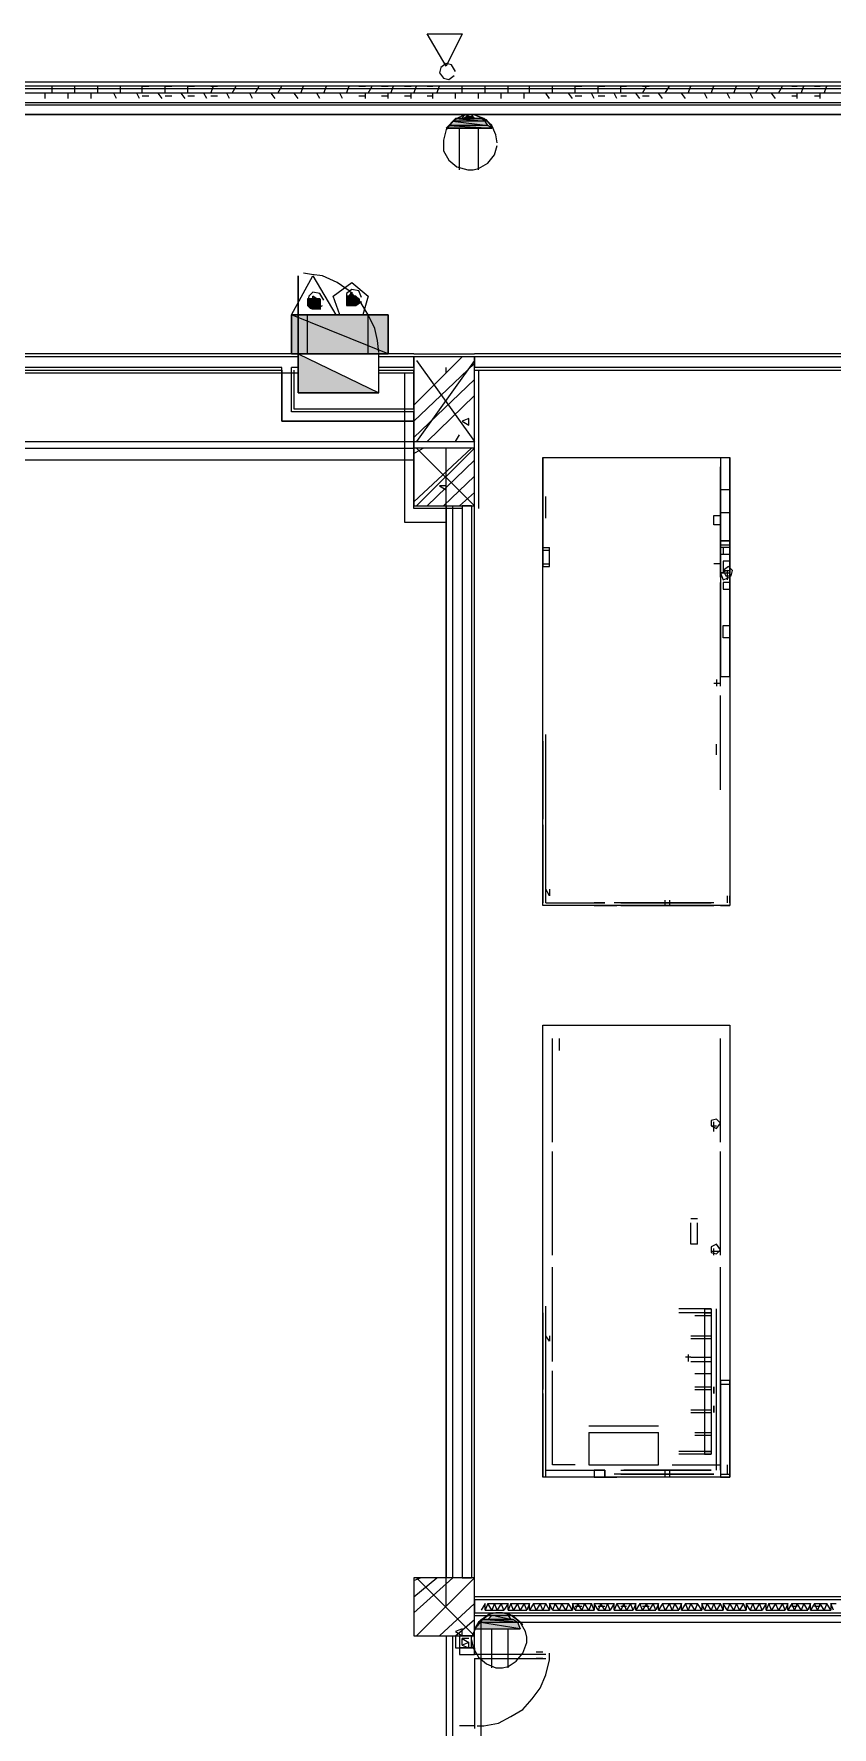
# Model space of a CAD drawing. Header units: millimetres. Extents: x 5 to 415, y 48 to 251.
# Drawn here: x 191.48 to 201.95, y 85.46 to 107.67 of the extents above; entities that cross this region are included whole.
import ezdxf

# ---------------------------------------------------------------- set-up
doc = ezdxf.new("R2010")
doc.units = ezdxf.units.MM
doc.layers.add('H', color=7, linetype='Continuous')
doc.layers.add('P', color=7, linetype='Continuous')

msp = doc.modelspace()

# ---------------------------------------------------------------- hatches: boundary and pattern name
at = {"layer": 'H', "linetype": 'Continuous'}
for points in [[(196.885, 106.433), (196.938, 106.468), (197.432, 106.468), (197.485, 106.433), (196.885, 106.433)], [(196.938, 106.468), (196.973, 106.504), (197.397, 106.504), (197.432, 106.468), (196.938, 106.468)], [(196.973, 106.504), (197.026, 106.557), (197.362, 106.557), (197.397, 106.504), (196.973, 106.504)], [(197.097, 106.557), (197.15, 106.592), (197.238, 106.592), (197.273, 106.557), (197.097, 106.557)], [(195.068, 104.14), (195.068, 104.193), (195.245, 104.193), (195.245, 104.14), (195.068, 104.14)], [(195.157, 104.193), (195.157, 104.228), (195.192, 104.193), (195.157, 104.193)], [(195.58, 104.193), (195.58, 104.228), (195.703, 104.228), (195.756, 104.193), (195.58, 104.193)], [(195.58, 104.14), (195.58, 104.193), (195.756, 104.193), (195.756, 104.14), (195.58, 104.14)], [(195.615, 104.228), (195.668, 104.263), (195.668, 104.228), (195.615, 104.228)], [(194.857, 103.47), (194.857, 103.981), (196.127, 103.981), (196.127, 103.47), (194.857, 103.47)], [(195.068, 104.105), (195.068, 104.14), (195.245, 104.14), (195.245, 104.105), (195.068, 104.105)], [(195.121, 104.052), (195.068, 104.105), (195.245, 104.105), (195.245, 104.052), (195.121, 104.052)], [(195.58, 104.105), (195.58, 104.14), (195.756, 104.14), (195.703, 104.105), (195.58, 104.105)], [(194.945, 102.958), (194.945, 103.47), (196.003, 102.958), (194.945, 102.958)], [(194.945, 102.958), (194.945, 103.47), (196.003, 102.958), (194.945, 102.958)], [(197.309, 86.819), (197.362, 86.872), (197.785, 86.872), (197.82, 86.819), (197.309, 86.819)], [(197.432, 86.872), (197.485, 86.907), (197.697, 86.907), (197.732, 86.872), (197.432, 86.872)], [(197.273, 86.748), (197.309, 86.819), (197.82, 86.819), (197.873, 86.748), (197.273, 86.748)]]:
    msp.add_hatch(color=256, dxfattribs=at).paths.add_polyline_path(points)

# ---------------------------------------------------------------- linework, layer by layer
at = {"layer": 'P'}
for points in [[(196.885, 107.244), (196.638, 107.668)], [(196.638, 107.668), (197.097, 107.668)], [(197.097, 107.668), (196.885, 107.244)], [(196.885, 107.28), (196.815, 107.227)], [(196.956, 107.262), (196.885, 107.28)], [(196.815, 107.227), (196.797, 107.156)], [(196.797, 107.156), (196.85, 107.086)], [(196.85, 107.086), (196.921, 107.068)], [(196.921, 107.068), (196.991, 107.121)], [(197.009, 107.174), (196.956, 107.262)], [(213.007, 107.033), (169.157, 107.033)], [(213.007, 106.98), (169.157, 106.98)], [(213.007, 106.98), (169.157, 106.98)], [(213.007, 106.945), (169.157, 106.945)], [(213.007, 106.892), (169.157, 106.892)], [(191.629, 106.821), (191.629, 106.892)], [(191.717, 106.892), (191.717, 106.98)], [(191.929, 106.821), (191.929, 106.892)], [(192.017, 106.892), (192.017, 106.98)], [(192.229, 106.821), (192.229, 106.892)], [(192.317, 106.892), (192.317, 106.98)], [(192.564, 106.821), (192.528, 106.892)], [(192.617, 106.892), (192.617, 106.98)], [(192.864, 106.821), (192.828, 106.892)], [(192.899, 106.98), (192.987, 106.98)], [(192.899, 106.892), (192.899, 106.98)], [(192.899, 106.856), (192.987, 106.856)], [(193.163, 106.821), (193.111, 106.892)], [(193.199, 106.98), (193.287, 106.98)], [(193.199, 106.892), (193.199, 106.98)], [(193.199, 106.856), (193.287, 106.856)], [(193.463, 106.821), (193.41, 106.892)], [(193.499, 106.98), (193.587, 106.98)], [(193.499, 106.892), (193.499, 106.98)], [(193.499, 106.856), (193.587, 106.856)], [(193.746, 106.821), (193.71, 106.892)], [(193.798, 106.98), (193.887, 106.98)], [(193.798, 106.892), (193.834, 106.98)], [(193.798, 106.856), (193.887, 106.856)], [(194.045, 106.821), (194.01, 106.892)], [(194.081, 106.892), (194.134, 106.98)], [(194.345, 106.821), (194.31, 106.892)], [(194.381, 106.892), (194.433, 106.98)], [(194.645, 106.821), (194.592, 106.892)], [(194.68, 106.892), (194.733, 106.98)], [(194.945, 106.821), (194.892, 106.892)], [(194.98, 106.892), (195.016, 106.98)], [(195.227, 106.821), (195.192, 106.892)], [(195.28, 106.892), (195.315, 106.98)], [(195.527, 106.821), (195.492, 106.892)], [(195.58, 106.892), (195.615, 106.98)], [(195.739, 106.98), (195.827, 106.98)], [(195.739, 106.856), (195.827, 106.856)], [(195.827, 106.821), (195.827, 106.892)], [(195.862, 106.892), (195.915, 106.98)], [(196.039, 106.98), (196.127, 106.98)], [(196.039, 106.856), (196.127, 106.856)], [(196.127, 106.821), (196.127, 106.892)], [(196.162, 106.892), (196.197, 106.98)], [(196.338, 106.98), (196.427, 106.98)], [(196.338, 106.856), (196.427, 106.856)], [(196.427, 106.821), (196.427, 106.892)], [(196.462, 106.892), (196.497, 106.98)], [(196.638, 106.98), (196.709, 106.98)], [(196.638, 106.856), (196.709, 106.856)], [(196.709, 106.821), (196.709, 106.892)], [(196.762, 106.892), (196.797, 106.98)], [(197.009, 106.821), (197.009, 106.892)], [(197.097, 106.892), (197.097, 106.98)], [(197.309, 106.821), (197.309, 106.892)], [(197.397, 106.892), (197.397, 106.98)], [(197.608, 106.821), (197.608, 106.892)], [(197.697, 106.892), (197.697, 106.98)], [(197.908, 106.821), (197.908, 106.892)], [(197.979, 106.892), (197.979, 106.98)], [(198.243, 106.821), (198.191, 106.892)], [(198.279, 106.892), (198.279, 106.98)], [(198.543, 106.821), (198.49, 106.892)], [(198.579, 106.98), (198.667, 106.98)], [(198.579, 106.892), (198.579, 106.98)], [(198.579, 106.856), (198.667, 106.856)], [(198.826, 106.821), (198.79, 106.892)], [(198.878, 106.98), (198.967, 106.98)], [(198.878, 106.892), (198.878, 106.98)], [(198.878, 106.856), (198.967, 106.856)], [(199.125, 106.821), (199.09, 106.892)], [(199.178, 106.98), (199.249, 106.98)], [(199.178, 106.892), (199.178, 106.98)], [(199.178, 106.856), (199.249, 106.856)], [(199.425, 106.821), (199.372, 106.892)], [(199.461, 106.98), (199.549, 106.98)], [(199.461, 106.892), (199.513, 106.98)], [(199.461, 106.856), (199.549, 106.856)], [(199.725, 106.821), (199.672, 106.892)], [(199.76, 106.892), (199.813, 106.98)], [(200.025, 106.821), (199.972, 106.892)], [(200.06, 106.892), (200.096, 106.98)], [(200.307, 106.821), (200.272, 106.892)], [(200.36, 106.892), (200.395, 106.98)], [(200.607, 106.821), (200.572, 106.892)], [(200.66, 106.892), (200.695, 106.98)], [(200.907, 106.821), (200.872, 106.892)], [(200.942, 106.892), (200.995, 106.98)], [(201.207, 106.821), (201.154, 106.892)], [(201.242, 106.892), (201.295, 106.98)], [(201.418, 106.98), (201.489, 106.98)], [(201.418, 106.856), (201.489, 106.856)], [(201.489, 106.821), (201.489, 106.892)], [(201.542, 106.892), (201.577, 106.98)], [(201.718, 106.98), (201.789, 106.98)], [(201.718, 106.856), (201.789, 106.856)], [(201.789, 106.821), (201.789, 106.892)], [(201.842, 106.892), (201.877, 106.98)], [(169.157, 106.768), (213.007, 106.768)], [(213.007, 106.733), (169.157, 106.733)], [(169.157, 106.609), (213.007, 106.609)], [(213.007, 106.609), (169.157, 106.609)], [(169.157, 106.609), (213.007, 106.609)], [(192.899, 106.768), (192.987, 106.768)], [(193.199, 106.768), (193.287, 106.768)], [(193.499, 106.768), (193.587, 106.768)], [(193.798, 106.768), (193.887, 106.768)], [(195.739, 106.768), (195.827, 106.768)], [(196.039, 106.768), (196.127, 106.768)], [(196.338, 106.768), (196.427, 106.768)], [(196.638, 106.768), (196.709, 106.768)], [(197.15, 106.609), (197.062, 106.574)], [(197.168, 106.609), (197.097, 106.592)], [(197.168, 106.609), (197.097, 106.592)], [(197.097, 106.557), (197.132, 106.609)], [(197.22, 106.609), (197.132, 106.609)], [(197.132, 106.609), (197.256, 106.557)], [(197.132, 106.609), (197.256, 106.557)], [(197.238, 106.609), (197.15, 106.609)], [(197.238, 106.609), (197.168, 106.609)], [(197.238, 106.609), (197.168, 106.609)], [(197.256, 106.557), (197.22, 106.609)], [(197.379, 106.557), (197.238, 106.609)], [(197.379, 106.557), (197.238, 106.609)], [(197.326, 106.574), (197.238, 106.609)], [(198.579, 106.768), (198.667, 106.768)], [(198.878, 106.768), (198.967, 106.768)], [(199.178, 106.768), (199.249, 106.768)], [(199.461, 106.768), (199.549, 106.768)], [(201.418, 106.768), (201.489, 106.768)], [(201.718, 106.768), (201.789, 106.768)], [(196.885, 106.415), (196.85, 106.274)], [(196.885, 106.415), (196.85, 106.274)], [(196.973, 106.521), (196.885, 106.415)], [(196.973, 106.521), (196.885, 106.415)], [(196.885, 106.433), (196.921, 106.468)], [(197.485, 106.433), (196.885, 106.433)], [(196.885, 106.433), (197.485, 106.433)], [(196.991, 106.539), (196.921, 106.468)], [(196.921, 106.468), (196.973, 106.521)], [(197.432, 106.468), (196.921, 106.468)], [(197.432, 106.468), (196.921, 106.468)], [(196.921, 106.468), (197.485, 106.433)], [(196.921, 106.468), (197.485, 106.433)], [(197.097, 106.592), (196.973, 106.521)], [(197.097, 106.592), (196.973, 106.521)], [(196.973, 106.521), (197.009, 106.557)], [(197.397, 106.521), (196.973, 106.521)], [(197.397, 106.521), (196.973, 106.521)], [(196.973, 106.521), (197.432, 106.468)], [(196.973, 106.521), (197.432, 106.468)], [(197.062, 106.574), (196.991, 106.539)], [(197.344, 106.557), (197.009, 106.557)], [(197.009, 106.557), (197.097, 106.557)], [(197.344, 106.557), (197.009, 106.557)], [(197.009, 106.557), (197.397, 106.521)], [(197.009, 106.557), (197.397, 106.521)], [(197.062, 105.886), (197.062, 106.433)], [(197.256, 106.557), (197.097, 106.557)], [(197.256, 106.557), (197.097, 106.557)], [(197.097, 106.557), (197.344, 106.557)], [(197.097, 106.557), (197.344, 106.557)], [(197.344, 106.557), (197.256, 106.557)], [(197.309, 105.886), (197.309, 106.433)], [(197.414, 106.539), (197.326, 106.574)], [(197.397, 106.521), (197.344, 106.557)], [(197.485, 106.468), (197.379, 106.557)], [(197.485, 106.468), (197.379, 106.557)], [(197.432, 106.468), (197.397, 106.521)], [(197.503, 106.433), (197.414, 106.539)], [(197.485, 106.433), (197.432, 106.468)], [(197.538, 106.345), (197.485, 106.468)], [(197.538, 106.345), (197.485, 106.468)], [(196.85, 106.274), (196.85, 106.204)], [(196.85, 106.274), (196.85, 106.204)], [(196.85, 106.204), (196.85, 106.133)], [(196.85, 106.204), (196.85, 106.133)], [(197.52, 106.08), (197.556, 106.204)], [(197.52, 106.08), (197.556, 106.204)], [(197.556, 106.239), (197.538, 106.345)], [(197.556, 106.239), (197.538, 106.345)], [(196.85, 106.133), (196.921, 106.01)], [(196.85, 106.133), (196.921, 106.01)], [(196.921, 106.01), (197.026, 105.922)], [(196.921, 106.01), (197.026, 105.922)], [(197.309, 105.904), (197.432, 105.974)], [(197.309, 105.904), (197.432, 105.974)], [(197.432, 105.974), (197.52, 106.08)], [(197.432, 105.974), (197.52, 106.08)], [(197.026, 105.922), (197.168, 105.886)], [(197.026, 105.922), (197.168, 105.886)], [(197.168, 105.886), (197.238, 105.886)], [(197.168, 105.886), (197.238, 105.886)], [(197.238, 105.886), (197.309, 105.904)], [(197.238, 105.886), (197.309, 105.904)], [(194.857, 103.981), (195.139, 104.493)], [(194.945, 104.493), (194.945, 103.47)], [(194.945, 103.47), (194.945, 104.493)], [(195.121, 104.51), (195.016, 104.528)], [(195.121, 104.51), (195.016, 104.528)], [(195.263, 104.493), (195.121, 104.51)], [(195.263, 104.493), (195.121, 104.51)], [(195.139, 104.493), (195.439, 103.981)], [(195.457, 104.405), (195.263, 104.493)], [(195.457, 104.405), (195.263, 104.493)], [(195.404, 104.228), (195.651, 104.405)], [(195.615, 104.299), (195.457, 104.405)], [(195.615, 104.299), (195.457, 104.405)], [(195.651, 104.405), (195.862, 104.228)], [(195.086, 104.228), (195.068, 104.14)], [(195.068, 104.14), (195.227, 104.193)], [(195.068, 104.14), (195.227, 104.193)], [(195.227, 104.193), (195.068, 104.193)], [(195.068, 104.193), (195.068, 104.14)], [(195.227, 104.193), (195.068, 104.193)], [(195.068, 104.193), (195.104, 104.193)], [(195.068, 104.193), (195.227, 104.193)], [(195.227, 104.193), (195.068, 104.193)], [(195.139, 104.281), (195.086, 104.228)], [(195.104, 104.193), (195.227, 104.193)], [(195.139, 104.193), (195.104, 104.193)], [(195.104, 104.193), (195.139, 104.193)], [(195.192, 104.193), (195.104, 104.193)], [(195.104, 104.193), (195.192, 104.193)], [(195.104, 104.193), (195.192, 104.193)], [(195.192, 104.193), (195.104, 104.193)], [(195.192, 104.193), (195.104, 104.193)], [(195.104, 104.193), (195.192, 104.193)], [(195.192, 104.193), (195.104, 104.193)], [(195.104, 104.193), (195.227, 104.193)], [(195.104, 104.193), (195.192, 104.193)], [(195.192, 104.193), (195.104, 104.193)], [(195.227, 104.263), (195.139, 104.281)], [(195.139, 104.228), (195.139, 104.193)], [(195.139, 104.193), (195.139, 104.228)], [(195.139, 104.228), (195.192, 104.193)], [(195.192, 104.193), (195.139, 104.228)], [(195.192, 104.193), (195.192, 104.193)], [(195.192, 104.193), (195.192, 104.193)], [(195.227, 104.193), (195.192, 104.193)], [(195.192, 104.193), (195.192, 104.193)], [(195.28, 104.175), (195.227, 104.263)], [(195.227, 104.193), (195.227, 104.14)], [(195.227, 104.193), (195.227, 104.193)], [(195.492, 103.981), (195.404, 104.228)], [(195.651, 104.316), (195.58, 104.263)], [(195.58, 104.263), (195.58, 104.193)], [(195.58, 104.193), (195.703, 104.228)], [(195.58, 104.193), (195.703, 104.228)], [(195.703, 104.228), (195.58, 104.228)], [(195.58, 104.228), (195.58, 104.193)], [(195.703, 104.228), (195.58, 104.228)], [(195.58, 104.228), (195.703, 104.228)], [(195.58, 104.228), (195.703, 104.228)], [(195.703, 104.228), (195.58, 104.228)], [(195.703, 104.228), (195.58, 104.228)], [(195.58, 104.228), (195.703, 104.228)], [(195.58, 104.228), (195.703, 104.228)], [(195.615, 104.228), (195.58, 104.228)], [(195.58, 104.193), (195.615, 104.122)], [(195.58, 104.14), (195.739, 104.193)], [(195.58, 104.14), (195.739, 104.193)], [(195.739, 104.193), (195.58, 104.193)], [(195.58, 104.193), (195.58, 104.14)], [(195.739, 104.193), (195.58, 104.193)], [(195.58, 104.193), (195.739, 104.193)], [(195.58, 104.193), (195.739, 104.193)], [(195.739, 104.193), (195.58, 104.193)], [(195.739, 104.193), (195.58, 104.193)], [(195.58, 104.193), (195.739, 104.193)], [(195.739, 104.193), (195.58, 104.193)], [(195.58, 104.193), (195.739, 104.193)], [(195.739, 104.193), (195.58, 104.193)], [(195.756, 104.158), (195.615, 104.299)], [(195.756, 104.158), (195.615, 104.299)], [(195.651, 104.281), (195.615, 104.228)], [(195.615, 104.228), (195.651, 104.281)], [(195.703, 104.228), (195.615, 104.228)], [(195.703, 104.228), (195.615, 104.228)], [(195.615, 104.228), (195.703, 104.228)], [(195.615, 104.228), (195.703, 104.228)], [(195.703, 104.228), (195.615, 104.228)], [(195.651, 104.228), (195.615, 104.228)], [(195.615, 104.228), (195.651, 104.228)], [(195.739, 104.299), (195.651, 104.316)], [(195.651, 104.281), (195.651, 104.228)], [(195.651, 104.228), (195.651, 104.281)], [(195.651, 104.228), (195.703, 104.228)], [(195.703, 104.228), (195.651, 104.228)], [(195.703, 104.228), (195.739, 104.193)], [(195.703, 104.228), (195.703, 104.228)], [(195.703, 104.228), (195.703, 104.228)], [(195.703, 104.228), (195.703, 104.228)], [(195.703, 104.228), (195.703, 104.228)], [(195.703, 104.228), (195.703, 104.228)], [(195.703, 104.105), (195.774, 104.158)], [(195.774, 104.211), (195.739, 104.299)], [(195.739, 104.193), (195.739, 104.14)], [(195.739, 104.193), (195.739, 104.193)], [(195.739, 104.193), (195.739, 104.193)], [(195.739, 104.193), (195.739, 104.193)], [(195.862, 103.981), (195.756, 104.158)], [(195.862, 103.981), (195.756, 104.158)], [(195.862, 104.228), (195.792, 103.981)], [(195.439, 103.981), (194.857, 103.981)], [(194.857, 103.981), (196.127, 103.981)], [(196.127, 103.47), (194.857, 103.981)], [(194.857, 103.981), (194.857, 103.47)], [(196.127, 103.47), (194.857, 103.981)], [(194.857, 103.981), (196.127, 103.981)], [(194.857, 103.981), (196.127, 103.981)], [(194.857, 103.47), (194.857, 103.981)], [(196.127, 103.981), (194.857, 103.981)], [(194.857, 103.981), (194.857, 103.47)], [(195.068, 104.14), (195.104, 104.087)], [(195.068, 104.105), (195.227, 104.14)], [(195.068, 104.105), (195.227, 104.14)], [(195.227, 104.14), (195.068, 104.14)], [(195.068, 104.14), (195.068, 104.105)], [(195.227, 104.14), (195.068, 104.14)], [(195.068, 104.14), (195.227, 104.14)], [(195.068, 104.14), (195.227, 104.14)], [(195.227, 104.14), (195.068, 104.14)], [(195.227, 104.14), (195.068, 104.14)], [(195.068, 104.14), (195.227, 104.14)], [(195.227, 104.14), (195.068, 104.14)], [(195.068, 104.14), (195.227, 104.14)], [(195.227, 104.14), (195.068, 104.14)], [(195.227, 104.105), (195.068, 104.105)], [(195.068, 104.105), (195.104, 104.069)], [(195.227, 104.105), (195.068, 104.105)], [(195.068, 104.105), (195.227, 104.105)], [(195.068, 104.105), (195.227, 104.105)], [(195.227, 104.105), (195.068, 104.105)], [(195.227, 104.105), (195.068, 104.105)], [(195.068, 104.105), (195.227, 104.105)], [(195.227, 104.105), (195.068, 104.105)], [(195.068, 104.105), (195.227, 104.105)], [(195.227, 104.105), (195.068, 104.105)], [(195.068, 103.47), (195.068, 103.981)], [(195.104, 104.069), (195.227, 104.105)], [(195.104, 104.069), (195.227, 104.105)], [(195.104, 104.087), (195.192, 104.069)], [(195.192, 104.069), (195.104, 104.069)], [(195.104, 104.069), (195.192, 104.069)], [(195.104, 104.069), (195.192, 104.069)], [(195.192, 104.069), (195.104, 104.069)], [(195.192, 104.069), (195.104, 104.069)], [(195.104, 104.069), (195.192, 104.069)], [(195.227, 104.069), (195.104, 104.069)], [(195.104, 104.069), (195.227, 104.069)], [(195.227, 104.069), (195.104, 104.069)], [(195.104, 104.069), (195.192, 104.069)], [(195.227, 104.069), (195.104, 104.069)], [(195.139, 104.069), (195.192, 104.069)], [(195.192, 104.069), (195.139, 104.069)], [(195.192, 104.069), (195.139, 104.069)], [(195.139, 104.069), (195.192, 104.069)], [(195.192, 104.069), (195.263, 104.105)], [(195.192, 104.069), (195.192, 104.069)], [(195.192, 104.069), (195.192, 104.069)], [(195.192, 104.069), (195.192, 104.069)], [(195.192, 104.069), (195.227, 104.069)], [(195.227, 104.14), (195.227, 104.105)], [(195.227, 104.14), (195.227, 104.14)], [(195.227, 104.14), (195.227, 104.14)], [(195.227, 104.14), (195.227, 104.14)], [(195.227, 104.105), (195.227, 104.069)], [(195.227, 104.105), (195.227, 104.105)], [(195.227, 104.105), (195.227, 104.105)], [(195.227, 104.105), (195.227, 104.105)], [(195.792, 103.981), (195.492, 103.981)], [(195.58, 104.105), (195.739, 104.14)], [(195.58, 104.105), (195.739, 104.14)], [(195.739, 104.14), (195.58, 104.14)], [(195.58, 104.14), (195.58, 104.105)], [(195.739, 104.14), (195.58, 104.14)], [(195.58, 104.14), (195.739, 104.14)], [(195.58, 104.14), (195.739, 104.14)], [(195.739, 104.14), (195.58, 104.14)], [(195.739, 104.14), (195.58, 104.14)], [(195.58, 104.105), (195.703, 104.105)], [(195.615, 104.105), (195.58, 104.105)], [(195.703, 104.105), (195.58, 104.105)], [(195.58, 104.105), (195.703, 104.105)], [(195.703, 104.105), (195.58, 104.105)], [(195.58, 104.105), (195.703, 104.105)], [(195.703, 104.105), (195.58, 104.105)], [(195.615, 104.122), (195.703, 104.105)], [(195.651, 104.105), (195.615, 104.105)], [(195.615, 104.105), (195.651, 104.105)], [(195.703, 104.105), (195.615, 104.105)], [(195.703, 104.105), (195.615, 104.105)], [(195.615, 104.105), (195.703, 104.105)], [(195.615, 104.105), (195.703, 104.105)], [(195.703, 104.105), (195.615, 104.105)], [(195.703, 104.105), (195.615, 104.105)], [(195.615, 104.105), (195.703, 104.105)], [(195.703, 104.105), (195.615, 104.105)], [(195.615, 104.105), (195.651, 104.105)], [(195.615, 104.105), (195.703, 104.105)], [(195.703, 104.105), (195.615, 104.105)], [(195.651, 104.105), (195.651, 104.105)], [(195.651, 104.105), (195.651, 104.105)], [(195.651, 104.105), (195.703, 104.105)], [(195.739, 104.14), (195.703, 104.105)], [(195.703, 104.105), (195.703, 104.105)], [(195.703, 104.105), (195.703, 104.105)], [(195.703, 104.105), (195.703, 104.105)], [(195.703, 104.105), (195.703, 104.105)], [(195.739, 104.14), (195.739, 104.14)], [(195.739, 104.14), (195.739, 104.14)], [(195.95, 103.805), (195.862, 103.981)], [(195.95, 103.805), (195.862, 103.981)], [(195.862, 103.47), (195.862, 103.981)], [(196.127, 103.981), (196.127, 103.47)], [(196.127, 103.981), (196.127, 103.47)], [(196.127, 103.47), (196.127, 103.981)], [(195.986, 103.646), (195.95, 103.805)], [(195.986, 103.646), (195.95, 103.805)], [(196.003, 103.487), (195.986, 103.646)], [(196.003, 103.487), (195.986, 103.646)], [(194.945, 103.47), (184.097, 103.47)], [(194.945, 103.434), (184.097, 103.434)], [(194.733, 103.293), (184.097, 103.293)], [(194.733, 102.588), (194.733, 103.293)], [(194.857, 103.47), (196.127, 103.47)], [(196.127, 103.47), (194.857, 103.47)], [(194.857, 103.47), (196.127, 103.47)], [(194.945, 103.293), (194.857, 103.293)], [(194.857, 102.711), (194.857, 103.293)], [(196.003, 103.47), (194.945, 103.47)], [(194.945, 103.47), (194.945, 102.958)], [(194.945, 103.47), (196.003, 102.958)], [(194.945, 102.958), (194.945, 103.47)], [(196.003, 103.47), (194.945, 103.47)], [(194.945, 103.47), (194.945, 102.958)], [(194.945, 103.47), (196.003, 102.958)], [(194.945, 103.47), (196.003, 102.958)], [(194.945, 102.958), (194.945, 103.47)], [(196.003, 103.47), (194.945, 103.47)], [(194.945, 103.47), (194.945, 102.958)], [(194.945, 103.47), (196.003, 102.958)], [(196.462, 103.47), (196.003, 103.47)], [(196.003, 102.958), (196.003, 103.47)], [(196.003, 102.958), (196.003, 103.47)], [(196.003, 102.958), (196.003, 103.47)], [(196.462, 103.434), (196.003, 103.434)], [(196.462, 103.293), (196.003, 103.293)], [(196.462, 103.47), (197.256, 103.47)], [(196.462, 102.799), (197.097, 103.434)], [(197.256, 103.434), (196.462, 103.434)], [(196.462, 103.434), (196.462, 102.323)], [(196.462, 103.293), (196.462, 103.434)], [(196.462, 102.588), (197.256, 103.346)], [(196.497, 103.382), (197.256, 102.323)], [(197.256, 103.382), (196.497, 102.323)], [(196.885, 103.223), (196.885, 103.293)], [(209.621, 103.47), (197.256, 103.47)], [(197.256, 102.323), (197.256, 103.434)], [(197.256, 103.434), (197.256, 103.293)], [(209.621, 103.434), (197.256, 103.434)], [(209.621, 103.293), (197.256, 103.293)], [(184.097, 103.258), (194.733, 103.258)], [(184.15, 103.223), (194.945, 103.223)], [(194.733, 103.258), (194.733, 102.588)], [(194.892, 102.747), (194.892, 103.258)], [(196.003, 103.258), (196.462, 103.258)], [(196.003, 103.223), (196.462, 103.223)], [(196.338, 103.223), (196.338, 101.265)], [(196.462, 102.747), (196.462, 103.258)], [(196.462, 102.376), (197.256, 103.135)], [(197.256, 103.258), (209.621, 103.258)], [(197.309, 103.258), (197.309, 101.441)], [(194.945, 102.958), (196.003, 102.958)], [(196.003, 102.958), (194.945, 102.958)], [(194.945, 102.958), (196.003, 102.958)], [(196.003, 102.958), (194.945, 102.958)], [(194.945, 102.958), (196.003, 102.958)], [(196.638, 102.323), (197.256, 102.923)], [(196.462, 102.711), (194.857, 102.711)], [(196.462, 102.747), (194.892, 102.747)], [(196.462, 102.588), (196.462, 102.711)], [(197.185, 102.623), (197.097, 102.588)], [(197.185, 102.535), (197.185, 102.623)], [(194.733, 102.588), (196.462, 102.588)], [(196.462, 102.588), (194.733, 102.588)], [(196.462, 101.441), (196.462, 102.588)], [(197.009, 102.323), (197.062, 102.411)], [(197.009, 102.323), (197.062, 102.411)], [(197.097, 102.588), (197.185, 102.535)], [(184.097, 102.323), (196.462, 102.323)], [(184.097, 102.235), (196.462, 102.235)], [(196.462, 102.323), (196.462, 102.235)], [(196.462, 102.323), (197.256, 102.323)], [(196.462, 101.529), (197.22, 102.235)], [(196.462, 102.164), (196.585, 102.235)], [(197.256, 102.235), (196.462, 102.235)], [(196.462, 102.235), (196.462, 101.477)], [(196.497, 102.235), (197.256, 101.477)], [(197.256, 102.235), (196.497, 101.477)], [(196.885, 87.048), (196.885, 102.235)], [(197.256, 102.235), (197.256, 102.323)], [(197.256, 101.477), (197.256, 102.235)], [(196.462, 102.076), (184.097, 102.076)], [(196.638, 101.477), (197.256, 102.076)], [(198.155, 100.806), (198.155, 102.112)], [(198.155, 102.112), (198.155, 100.806)], [(198.155, 96.238), (198.155, 102.112)], [(198.155, 102.112), (200.607, 102.112)], [(198.155, 96.238), (198.155, 102.112)], [(198.155, 102.112), (198.755, 102.112)], [(199.037, 102.112), (200.607, 102.112)], [(200.484, 102.112), (200.484, 101.018)], [(200.484, 102.112), (200.484, 101.018)], [(200.484, 102.112), (200.607, 102.112)], [(200.484, 100.63), (200.484, 101.988)], [(200.484, 101.265), (200.484, 101.953)], [(200.484, 101.953), (200.484, 101.265)], [(200.607, 102.112), (200.607, 96.238)], [(200.607, 102.112), (200.607, 96.238)], [(200.607, 102.112), (200.607, 101.018)], [(200.607, 102.112), (200.607, 101.6)], [(200.607, 101.018), (200.607, 102.112)], [(196.885, 101.741), (196.797, 101.741)], [(196.797, 101.741), (196.885, 101.688)], [(196.85, 101.477), (197.256, 101.865)], [(197.062, 101.477), (197.256, 101.653)], [(198.155, 101.318), (198.155, 101.6)], [(198.155, 101.6), (198.155, 101.318)], [(198.191, 101.318), (198.191, 101.6)], [(200.484, 101.388), (200.484, 101.688)], [(200.484, 101.388), (200.484, 101.688)], [(200.484, 101.388), (200.484, 101.688)], [(200.607, 101.688), (200.484, 101.688)], [(200.607, 101.688), (200.484, 101.688)], [(200.607, 101.388), (200.607, 101.688)], [(200.607, 101.388), (200.607, 101.688)], [(196.462, 101.477), (197.256, 101.477)], [(197.097, 101.441), (196.462, 101.441)], [(196.885, 101.477), (196.885, 87.418)], [(196.973, 87.418), (196.973, 101.477)], [(197.22, 101.477), (197.097, 101.477)], [(197.097, 101.477), (197.097, 87.418)], [(197.097, 101.477), (197.097, 87.418)], [(197.22, 101.477), (197.22, 87.418)], [(197.256, 87.418), (197.256, 101.477)], [(200.395, 101.23), (200.395, 101.353)], [(200.395, 101.353), (200.484, 101.353)], [(200.607, 101.388), (200.484, 101.388)], [(200.607, 101.388), (200.484, 101.388)], [(200.484, 101.353), (200.484, 101.23)], [(200.607, 101.477), (200.607, 101.018)], [(196.338, 101.265), (196.885, 101.265)], [(196.885, 101.265), (196.885, 87.418)], [(200.484, 101.23), (200.395, 101.23)], [(200.484, 100.542), (200.484, 101.23)], [(200.484, 101.23), (200.484, 100.542)], [(198.155, 100.93), (198.155, 100.683)], [(198.155, 100.93), (198.243, 100.93)], [(198.155, 100.894), (198.155, 100.718)], [(198.243, 100.894), (198.155, 100.894)], [(198.243, 100.894), (198.155, 100.894)], [(198.155, 100.718), (198.155, 100.894)], [(198.243, 100.683), (198.243, 100.93)], [(198.243, 100.718), (198.243, 100.894)], [(198.243, 100.718), (198.243, 100.894)], [(200.484, 101.018), (200.607, 101.018)], [(200.484, 101.018), (200.484, 99.236)], [(200.484, 101.018), (200.484, 99.236)], [(200.484, 101.018), (200.607, 101.018)], [(200.607, 101.018), (200.484, 101.018)], [(200.484, 100.965), (200.607, 100.965)], [(200.484, 100.93), (200.484, 100.842)], [(200.607, 100.93), (200.484, 100.93)], [(200.484, 100.842), (200.607, 100.842)], [(200.519, 100.93), (200.519, 100.842)], [(200.607, 100.93), (200.519, 100.93)], [(200.519, 100.842), (200.607, 100.842)], [(200.607, 99.236), (200.607, 101.018)], [(200.607, 101.018), (200.607, 99.236)], [(200.607, 100.842), (200.607, 100.93)], [(200.607, 100.842), (200.607, 100.93)], [(200.607, 100.93), (200.607, 100.842)], [(200.607, 100.842), (200.607, 100.753)], [(198.155, 100.718), (198.243, 100.718)], [(198.155, 100.718), (198.243, 100.718)], [(198.155, 100.683), (198.243, 100.683)], [(200.484, 100.718), (200.395, 100.718)], [(200.572, 100.63), (200.484, 100.595)], [(200.607, 100.753), (200.519, 100.753)], [(200.519, 100.753), (200.519, 100.63)], [(200.589, 100.683), (200.519, 100.63)], [(200.519, 100.63), (200.607, 100.63)], [(200.519, 100.63), (200.554, 100.559)], [(200.572, 100.63), (200.572, 100.506)], [(200.642, 100.63), (200.589, 100.683)], [(200.607, 100.63), (200.607, 100.753)], [(200.607, 100.753), (200.607, 100.63)], [(200.607, 100.542), (200.607, 100.63)], [(200.625, 100.559), (200.642, 100.63)], [(200.607, 100.595), (200.484, 100.595)], [(200.484, 100.595), (200.519, 100.506)], [(200.484, 99.113), (200.484, 100.471)], [(200.519, 100.506), (200.607, 100.542)], [(200.607, 100.471), (200.519, 100.471)], [(200.519, 100.471), (200.519, 100.383)], [(200.519, 100.383), (200.607, 100.383)], [(200.554, 100.559), (200.625, 100.559)], [(200.607, 100.542), (200.607, 100.471)], [(200.607, 100.383), (200.607, 100.471)], [(200.607, 100.471), (200.607, 100.383)], [(200.607, 100.383), (200.607, 99.907)], [(200.519, 99.907), (200.607, 99.907)], [(200.519, 99.748), (200.519, 99.907)], [(200.607, 99.748), (200.519, 99.748)], [(200.607, 99.907), (200.607, 99.748)], [(200.607, 99.907), (200.607, 99.748)], [(200.607, 99.748), (200.607, 99.272)], [(200.484, 99.148), (200.395, 99.148)], [(200.431, 99.201), (200.431, 99.113)], [(200.607, 99.236), (200.484, 99.236)], [(200.484, 97.755), (200.484, 98.989)], [(198.155, 96.238), (198.155, 98.478)], [(198.155, 97.367), (198.155, 98.39)], [(198.155, 98.39), (198.155, 97.367)], [(198.191, 96.273), (198.191, 98.478)], [(200.431, 98.213), (200.431, 98.354)], [(198.155, 97.719), (198.155, 98.055)], [(198.155, 98.055), (198.155, 97.719)], [(198.191, 97.719), (198.191, 98.055)], [(198.155, 96.273), (198.155, 97.296)], [(198.155, 97.296), (198.155, 96.273)], [(200.607, 97.455), (200.607, 96.361)], [(198.155, 96.661), (198.155, 96.943)], [(198.155, 96.943), (198.155, 96.661)], [(198.191, 96.661), (198.191, 96.943)], [(198.243, 96.361), (198.191, 96.449)], [(198.243, 96.449), (198.243, 96.361)], [(198.967, 96.238), (198.155, 96.238)], [(200.607, 96.238), (198.155, 96.238)], [(198.755, 96.238), (198.155, 96.238)], [(198.191, 96.273), (198.967, 96.273)], [(198.967, 96.273), (198.826, 96.273)], [(198.967, 96.273), (198.826, 96.273)], [(198.826, 96.238), (198.967, 96.238)], [(198.826, 96.238), (198.967, 96.238)], [(198.967, 96.238), (199.125, 96.238)], [(199.125, 96.238), (198.967, 96.238)], [(198.967, 96.238), (198.967, 96.238)], [(198.967, 96.238), (198.967, 96.238)], [(200.607, 96.238), (199.037, 96.238)], [(199.178, 96.273), (199.09, 96.273)], [(200.395, 96.273), (199.125, 96.273)], [(199.178, 96.273), (200.36, 96.273)], [(200.395, 96.238), (199.178, 96.238)], [(199.178, 96.238), (200.395, 96.238)], [(200.307, 96.273), (199.214, 96.273)], [(200.36, 96.273), (199.214, 96.273)], [(200.307, 96.273), (199.214, 96.273)], [(199.214, 96.238), (200.307, 96.238)], [(199.214, 96.238), (200.307, 96.238)], [(199.76, 96.238), (199.76, 96.308)], [(199.813, 96.308), (199.813, 96.238)], [(200.484, 96.238), (200.607, 96.238)], [(200.484, 96.238), (200.607, 96.238)], [(200.572, 96.361), (200.572, 96.273)], [(200.607, 96.273), (200.607, 96.361)], [(198.155, 88.741), (198.155, 94.668)], [(198.155, 94.668), (200.607, 94.668)], [(198.155, 88.741), (198.155, 94.668)], [(198.155, 94.668), (198.755, 94.668)], [(199.037, 94.668), (200.607, 94.668)], [(200.607, 94.668), (200.607, 88.741)], [(200.607, 94.668), (200.607, 88.741)], [(198.279, 93.133), (198.279, 94.492)], [(198.367, 94.492), (198.367, 94.333)], [(200.484, 93.133), (200.484, 94.492)], [(200.431, 93.433), (200.36, 93.416)], [(200.36, 93.416), (200.36, 93.345)], [(200.36, 93.345), (200.431, 93.31)], [(200.36, 93.345), (200.431, 93.345)], [(200.395, 93.274), (200.395, 93.398)], [(200.484, 93.38), (200.431, 93.433)], [(200.431, 93.31), (200.484, 93.38)], [(198.279, 91.652), (198.279, 93.01)], [(200.484, 91.652), (200.484, 93.01)], [(200.184, 92.128), (200.096, 92.128)], [(200.096, 91.793), (200.096, 92.075)], [(200.184, 91.793), (200.184, 92.075)], [(200.184, 91.793), (200.096, 91.793)], [(200.431, 91.793), (200.36, 91.758)], [(200.36, 91.758), (200.36, 91.687)], [(200.395, 91.652), (200.395, 91.74)], [(200.484, 91.722), (200.431, 91.793)], [(200.431, 91.669), (200.484, 91.722)], [(200.36, 91.705), (200.484, 91.705)], [(200.36, 91.687), (200.431, 91.669)], [(198.279, 90.258), (198.279, 91.493)], [(200.484, 90.258), (200.484, 91.493)], [(198.155, 88.741), (198.155, 90.981)], [(198.155, 89.888), (198.155, 90.893)], [(198.155, 90.893), (198.155, 89.888)], [(198.191, 88.829), (198.191, 90.981)], [(200.36, 90.946), (199.937, 90.946)], [(200.025, 90.946), (199.937, 90.946)], [(200.36, 90.893), (199.937, 90.893)], [(200.025, 90.893), (199.937, 90.893)], [(200.148, 90.858), (200.237, 90.858)], [(200.148, 90.858), (200.237, 90.858)], [(200.184, 90.858), (200.36, 90.858)], [(200.184, 90.858), (200.36, 90.858)], [(200.272, 90.946), (200.272, 89.041)], [(200.272, 90.946), (200.36, 90.946)], [(200.272, 90.946), (200.36, 90.946)], [(200.272, 90.893), (200.36, 90.893)], [(200.272, 90.858), (200.272, 90.593)], [(200.36, 90.946), (200.36, 89.041)], [(200.36, 90.946), (200.36, 89.041)], [(200.431, 88.829), (200.431, 90.946)], [(200.431, 88.829), (200.431, 90.893)], [(200.431, 90.77), (200.431, 90.858)], [(200.484, 88.829), (200.484, 90.893)], [(198.243, 90.523), (198.191, 90.593)], [(198.243, 90.593), (198.243, 90.523)], [(200.096, 90.593), (200.272, 90.593)], [(200.096, 90.558), (200.272, 90.558)], [(200.237, 90.593), (200.36, 90.593)], [(200.237, 90.558), (200.36, 90.558)], [(200.272, 90.558), (200.272, 90.311)], [(200.096, 90.311), (200.025, 90.311)], [(200.06, 90.346), (200.06, 90.258)], [(200.096, 90.311), (200.272, 90.311)], [(200.096, 90.258), (200.272, 90.258)], [(200.237, 90.311), (200.36, 90.311)], [(200.237, 90.258), (200.36, 90.258)], [(200.272, 90.258), (200.272, 90.099)], [(198.279, 88.9), (198.279, 90.135)], [(200.148, 90.099), (200.237, 90.099)], [(200.148, 90.099), (200.237, 90.099)], [(200.184, 90.099), (200.36, 90.099)], [(200.184, 90.099), (200.36, 90.099)], [(200.272, 90.099), (200.272, 89.923)], [(200.484, 88.9), (200.484, 90.135)], [(200.484, 90.011), (200.607, 90.011)], [(200.484, 90.011), (200.484, 88.741)], [(200.484, 90.011), (200.484, 88.741)], [(200.484, 90.011), (200.607, 90.011)], [(200.484, 89.958), (200.607, 89.958)], [(200.607, 88.741), (200.607, 90.011)], [(200.607, 90.011), (200.607, 88.741)], [(198.155, 88.829), (198.155, 89.835)], [(198.155, 89.835), (198.155, 88.829)], [(200.148, 89.923), (200.237, 89.923)], [(200.148, 89.888), (200.237, 89.888)], [(200.184, 89.923), (200.36, 89.923)], [(200.184, 89.888), (200.36, 89.888)], [(200.272, 89.888), (200.272, 89.623)], [(200.395, 89.923), (200.395, 89.835)], [(200.395, 89.835), (200.395, 89.923)], [(200.484, 89.923), (200.484, 89.835)], [(200.484, 89.923), (200.484, 89.835)], [(200.484, 89.923), (200.484, 89.835)], [(200.096, 89.623), (200.272, 89.623)], [(200.096, 89.588), (200.272, 89.588)], [(200.237, 89.623), (200.36, 89.623)], [(200.237, 89.588), (200.36, 89.588)], [(200.272, 89.588), (200.272, 89.323)], [(200.395, 89.676), (200.395, 89.588)], [(200.395, 89.588), (200.395, 89.676)], [(200.484, 89.676), (200.484, 89.588)], [(200.484, 89.676), (200.484, 89.588)], [(200.484, 89.676), (200.484, 89.588)], [(198.155, 89.165), (198.155, 89.464)], [(198.155, 89.464), (198.155, 89.165)], [(198.191, 89.165), (198.191, 89.464)], [(198.755, 89.412), (199.672, 89.412)], [(198.755, 89.323), (199.672, 89.323)], [(198.755, 89.323), (198.755, 88.9)], [(199.672, 88.9), (199.672, 89.323)], [(200.148, 89.323), (200.237, 89.323)], [(200.148, 89.288), (200.237, 89.288)], [(200.184, 89.323), (200.36, 89.323)], [(200.184, 89.288), (200.36, 89.288)], [(200.272, 89.288), (200.272, 89.076)], [(200.36, 89.076), (199.937, 89.076)], [(200.025, 89.076), (199.937, 89.076)], [(200.272, 89.076), (200.36, 89.076)], [(198.579, 88.9), (198.279, 88.9)], [(198.755, 88.9), (199.672, 88.9)], [(199.849, 88.9), (200.484, 88.9)], [(200.36, 89.041), (199.937, 89.041)], [(200.025, 89.041), (199.937, 89.041)], [(200.272, 89.041), (200.36, 89.041)], [(200.272, 89.041), (200.36, 89.041)], [(200.572, 88.9), (200.572, 88.777)], [(200.607, 88.777), (200.607, 88.9)], [(198.155, 88.829), (198.155, 88.741)], [(198.155, 88.829), (198.155, 88.741)], [(198.967, 88.741), (198.155, 88.741)], [(200.607, 88.741), (198.155, 88.741)], [(198.755, 88.741), (198.155, 88.741)], [(198.191, 88.829), (198.967, 88.829)], [(198.191, 88.741), (198.191, 88.829)], [(198.191, 88.741), (198.191, 88.829)], [(198.967, 88.829), (198.826, 88.829)], [(198.967, 88.829), (198.826, 88.829)], [(198.826, 88.829), (198.826, 88.741)], [(198.826, 88.829), (198.826, 88.741)], [(198.826, 88.741), (198.967, 88.741)], [(198.826, 88.741), (198.967, 88.741)], [(198.967, 88.829), (198.967, 88.741)], [(198.967, 88.741), (198.967, 88.829)], [(198.967, 88.741), (198.967, 88.829)], [(198.967, 88.741), (198.967, 88.777)], [(198.967, 88.777), (198.967, 88.741)], [(198.967, 88.741), (199.125, 88.741)], [(199.125, 88.741), (198.967, 88.741)], [(200.607, 88.741), (199.037, 88.741)], [(199.178, 88.777), (199.09, 88.777)], [(200.395, 88.777), (199.125, 88.777)], [(199.178, 88.829), (200.36, 88.829)], [(200.395, 88.777), (199.178, 88.777)], [(199.178, 88.777), (200.395, 88.777)], [(200.36, 88.829), (199.214, 88.829)], [(200.307, 88.829), (199.214, 88.829)], [(200.307, 88.777), (199.214, 88.777)], [(199.214, 88.777), (200.307, 88.777)], [(199.214, 88.777), (200.307, 88.777)], [(199.76, 88.741), (199.76, 88.829)], [(199.813, 88.829), (199.813, 88.741)], [(200.484, 88.777), (200.607, 88.777)], [(200.484, 88.741), (200.607, 88.741)], [(200.607, 88.741), (200.484, 88.741)], [(196.462, 87.383), (196.55, 87.418)], [(196.462, 87.171), (196.762, 87.418)], [(196.462, 86.96), (196.973, 87.418)], [(196.462, 87.418), (196.462, 86.66)], [(197.256, 87.418), (196.462, 87.418)], [(197.256, 86.66), (196.497, 87.418)], [(196.497, 86.66), (197.256, 87.418)], [(197.097, 87.418), (197.22, 87.418)], [(197.256, 86.66), (197.256, 87.418)], [(196.797, 86.66), (197.256, 87.083)], [(209.621, 87.171), (197.256, 87.171)], [(197.256, 87.136), (197.256, 86.96)], [(197.256, 87.136), (209.621, 87.136)], [(197.256, 87.136), (209.621, 87.136)], [(197.397, 87.083), (197.344, 86.995)], [(197.432, 87.083), (197.397, 86.995)], [(197.397, 86.995), (197.397, 87.083)], [(197.432, 87.083), (197.52, 87.083)], [(197.485, 86.995), (197.432, 87.083)], [(197.52, 87.083), (197.485, 86.995)], [(197.52, 87.083), (197.608, 87.083)], [(197.556, 86.995), (197.52, 87.083)], [(197.608, 87.083), (197.556, 86.995)], [(197.608, 87.083), (197.697, 87.083)], [(197.644, 86.995), (197.608, 87.083)], [(197.697, 87.083), (197.644, 86.995)], [(197.732, 87.083), (197.697, 86.995)], [(197.697, 86.995), (197.697, 87.083)], [(197.732, 87.083), (197.82, 87.083)], [(197.767, 86.995), (197.732, 87.083)], [(197.82, 87.083), (197.767, 86.995)], [(197.82, 87.083), (197.908, 87.083)], [(197.855, 86.995), (197.82, 87.083)], [(197.908, 87.083), (197.855, 86.995)], [(197.908, 87.083), (197.979, 87.083)], [(197.944, 86.995), (197.908, 87.083)], [(197.979, 87.083), (197.944, 86.995)], [(198.032, 87.083), (197.979, 86.995)], [(197.979, 86.995), (197.979, 87.083)], [(198.032, 87.083), (198.12, 87.083)], [(198.067, 86.995), (198.032, 87.083)], [(198.12, 87.083), (198.067, 86.995)], [(198.12, 87.083), (198.191, 87.083)], [(198.155, 86.995), (198.12, 87.083)], [(198.191, 87.083), (198.155, 86.995)], [(198.243, 86.995), (198.191, 87.083)], [(198.243, 87.083), (198.314, 87.083)], [(198.279, 86.995), (198.243, 87.083)], [(198.243, 87.083), (198.243, 86.995)], [(198.314, 87.083), (198.279, 86.995)], [(198.314, 87.083), (198.402, 87.083)], [(198.367, 86.995), (198.314, 87.083)], [(198.402, 87.083), (198.367, 86.995)], [(198.402, 87.083), (198.49, 87.083)], [(198.455, 86.995), (198.402, 87.083)], [(198.49, 87.083), (198.455, 86.995)], [(198.543, 86.995), (198.49, 87.083)], [(198.543, 87.083), (198.614, 87.083)], [(198.579, 86.995), (198.543, 87.083)], [(198.543, 87.083), (198.543, 86.995)], [(198.579, 87.136), (198.667, 87.136)], [(198.614, 87.083), (198.579, 86.995)], [(198.614, 87.083), (198.702, 87.083)], [(198.667, 86.995), (198.614, 87.083)], [(198.702, 87.083), (198.667, 86.995)], [(198.702, 87.083), (198.79, 87.083)], [(198.755, 86.995), (198.702, 87.083)], [(198.79, 87.083), (198.755, 86.995)], [(198.826, 86.995), (198.79, 87.083)], [(198.826, 87.083), (198.914, 87.083)], [(198.878, 86.995), (198.826, 87.083)], [(198.826, 87.083), (198.826, 86.995)], [(198.878, 87.136), (198.967, 87.136)], [(198.914, 87.083), (198.878, 86.995)], [(198.914, 87.083), (199.002, 87.083)], [(198.967, 86.995), (198.914, 87.083)], [(199.002, 87.083), (198.967, 86.995)], [(199.002, 87.083), (199.09, 87.083)], [(199.037, 86.995), (199.002, 87.083)], [(199.09, 87.083), (199.037, 86.995)], [(199.125, 87.083), (199.09, 86.995)], [(199.09, 86.995), (199.09, 87.083)], [(199.125, 87.083), (199.214, 87.083)], [(199.178, 86.995), (199.125, 87.083)], [(199.178, 87.136), (199.249, 87.136)], [(199.214, 87.083), (199.178, 86.995)], [(199.214, 87.083), (199.302, 87.083)], [(199.249, 86.995), (199.214, 87.083)], [(199.302, 87.083), (199.249, 86.995)], [(199.302, 87.083), (199.372, 87.083)], [(199.337, 86.995), (199.302, 87.083)], [(199.372, 87.083), (199.337, 86.995)], [(199.425, 87.083), (199.372, 86.995)], [(199.372, 86.995), (199.372, 87.083)], [(199.425, 87.083), (199.513, 87.083)], [(199.461, 86.995), (199.425, 87.083)], [(199.461, 87.136), (199.549, 87.136)], [(199.513, 87.083), (199.461, 86.995)], [(199.513, 87.083), (199.602, 87.083)], [(199.549, 86.995), (199.513, 87.083)], [(199.602, 87.083), (199.549, 86.995)], [(199.602, 87.083), (199.672, 87.083)], [(199.637, 86.995), (199.602, 87.083)], [(199.672, 87.083), (199.637, 86.995)], [(199.725, 87.083), (199.672, 86.995)], [(199.672, 86.995), (199.672, 87.083)], [(199.725, 87.083), (199.813, 87.083)], [(199.76, 86.995), (199.725, 87.083)], [(199.813, 87.083), (199.76, 86.995)], [(199.813, 87.083), (199.884, 87.083)], [(199.849, 86.995), (199.813, 87.083)], [(199.884, 87.083), (199.849, 86.995)], [(199.884, 87.083), (199.972, 87.083)], [(199.937, 86.995), (199.884, 87.083)], [(199.972, 87.083), (199.937, 86.995)], [(200.025, 87.083), (199.972, 86.995)], [(199.972, 86.995), (199.972, 87.083)], [(200.025, 87.083), (200.096, 87.083)], [(200.06, 86.995), (200.025, 87.083)], [(200.096, 87.083), (200.06, 86.995)], [(200.096, 87.083), (200.184, 87.083)], [(200.148, 86.995), (200.096, 87.083)], [(200.184, 87.083), (200.148, 86.995)], [(200.237, 86.995), (200.184, 87.083)], [(200.237, 87.083), (200.307, 87.083)], [(200.272, 86.995), (200.237, 87.083)], [(200.237, 87.083), (200.237, 86.995)], [(200.307, 87.083), (200.272, 86.995)], [(200.307, 87.083), (200.395, 87.083)], [(200.36, 86.995), (200.307, 87.083)], [(200.395, 87.083), (200.36, 86.995)], [(200.395, 87.083), (200.484, 87.083)], [(200.431, 86.995), (200.395, 87.083)], [(200.484, 87.083), (200.431, 86.995)], [(200.519, 86.995), (200.484, 87.083)], [(200.519, 87.083), (200.607, 87.083)], [(200.572, 86.995), (200.519, 87.083)], [(200.519, 87.083), (200.519, 86.995)], [(200.607, 87.083), (200.572, 86.995)], [(200.607, 87.083), (200.695, 87.083)], [(200.66, 86.995), (200.607, 87.083)], [(200.695, 87.083), (200.66, 86.995)], [(200.695, 87.083), (200.783, 87.083)], [(200.731, 86.995), (200.695, 87.083)], [(200.783, 87.083), (200.731, 86.995)], [(200.819, 86.995), (200.783, 87.083)], [(200.819, 87.083), (200.907, 87.083)], [(200.872, 86.995), (200.819, 87.083)], [(200.819, 87.083), (200.819, 86.995)], [(200.907, 87.083), (200.872, 86.995)], [(200.907, 87.083), (200.995, 87.083)], [(200.942, 86.995), (200.907, 87.083)], [(200.995, 87.083), (200.942, 86.995)], [(200.995, 87.083), (201.083, 87.083)], [(201.03, 86.995), (200.995, 87.083)], [(201.083, 87.083), (201.03, 86.995)], [(201.119, 87.083), (201.083, 86.995)], [(201.083, 86.995), (201.083, 87.083)], [(201.119, 87.083), (201.207, 87.083)], [(201.154, 86.995), (201.119, 87.083)], [(201.207, 87.083), (201.154, 86.995)], [(201.207, 87.083), (201.295, 87.083)], [(201.242, 86.995), (201.207, 87.083)], [(201.295, 87.083), (201.242, 86.995)], [(201.295, 87.083), (201.366, 87.083)], [(201.33, 86.995), (201.295, 87.083)], [(201.366, 87.083), (201.33, 86.995)], [(201.418, 87.083), (201.366, 86.995)], [(201.366, 86.995), (201.366, 87.083)], [(201.418, 87.136), (201.489, 87.136)], [(201.418, 87.083), (201.489, 87.083)], [(201.454, 86.995), (201.418, 87.083)], [(201.489, 87.083), (201.454, 86.995)], [(201.489, 87.083), (201.577, 87.083)], [(201.542, 86.995), (201.489, 87.083)], [(201.577, 87.083), (201.542, 86.995)], [(201.577, 87.083), (201.665, 87.083)], [(201.63, 86.995), (201.577, 87.083)], [(201.665, 87.083), (201.63, 86.995)], [(201.718, 87.083), (201.665, 86.995)], [(201.665, 86.995), (201.665, 87.083)], [(201.718, 87.136), (201.789, 87.136)], [(201.718, 87.083), (201.789, 87.083)], [(201.754, 86.995), (201.718, 87.083)], [(201.789, 87.083), (201.754, 86.995)], [(201.789, 87.083), (201.877, 87.083)], [(201.842, 86.995), (201.789, 87.083)], [(201.877, 87.083), (201.842, 86.995)], [(201.93, 86.995), (201.877, 87.083)], [(201.93, 87.083), (202.001, 87.083)], [(201.965, 86.995), (201.93, 87.083)], [(201.93, 87.083), (201.93, 86.995)], [(197.009, 86.66), (197.256, 86.872)], [(197.256, 86.96), (209.621, 86.96)], [(197.256, 86.96), (209.621, 86.96)], [(197.256, 86.924), (209.621, 86.924)], [(197.309, 86.836), (197.256, 86.748)], [(197.362, 86.872), (197.273, 86.766)], [(197.362, 86.872), (197.273, 86.766)], [(197.379, 86.889), (197.309, 86.836)], [(197.344, 86.872), (197.309, 86.836)], [(197.855, 86.748), (197.309, 86.836)], [(197.855, 86.748), (197.309, 86.836)], [(197.309, 86.836), (197.82, 86.836)], [(197.309, 86.836), (197.82, 86.836)], [(197.82, 86.836), (197.344, 86.872)], [(197.82, 86.836), (197.344, 86.872)], [(197.344, 86.872), (197.767, 86.872)], [(197.344, 86.872), (197.767, 86.872)], [(197.432, 86.872), (197.344, 86.872)], [(197.344, 71.755), (197.344, 86.836)], [(197.344, 86.836), (209.621, 86.836)], [(197.467, 86.942), (197.362, 86.872)], [(197.467, 86.942), (197.362, 86.872)], [(197.45, 86.942), (197.379, 86.889)], [(197.397, 86.995), (197.485, 86.995)], [(197.485, 86.924), (197.432, 86.872)], [(197.767, 86.872), (197.432, 86.872)], [(197.767, 86.872), (197.432, 86.872)], [(197.432, 86.872), (197.732, 86.872)], [(197.432, 86.872), (197.732, 86.872)], [(197.538, 86.96), (197.45, 86.942)], [(197.538, 86.96), (197.467, 86.942)], [(197.538, 86.96), (197.467, 86.942)], [(197.485, 86.995), (197.556, 86.995)], [(197.732, 86.872), (197.485, 86.924)], [(197.732, 86.872), (197.485, 86.924)], [(197.485, 86.924), (197.697, 86.924)], [(197.485, 86.924), (197.697, 86.924)], [(197.556, 86.924), (197.485, 86.924)], [(197.626, 86.96), (197.538, 86.96)], [(197.626, 86.96), (197.538, 86.96)], [(197.626, 86.96), (197.538, 86.96)], [(197.556, 86.995), (197.644, 86.995)], [(197.697, 86.924), (197.556, 86.924)], [(197.697, 86.924), (197.556, 86.924)], [(197.556, 86.924), (197.608, 86.924)], [(197.608, 86.924), (197.697, 86.924)], [(197.75, 86.924), (197.626, 86.96)], [(197.75, 86.924), (197.626, 86.96)], [(197.714, 86.942), (197.626, 86.96)], [(197.697, 86.995), (197.767, 86.995)], [(197.697, 86.924), (197.732, 86.872)], [(197.785, 86.889), (197.714, 86.942)], [(197.732, 86.872), (197.767, 86.872)], [(197.855, 86.836), (197.75, 86.924)], [(197.855, 86.836), (197.75, 86.924)], [(197.767, 86.995), (197.855, 86.995)], [(197.767, 86.872), (197.82, 86.836)], [(197.891, 86.801), (197.785, 86.889)], [(197.82, 86.836), (197.855, 86.748)], [(197.855, 86.995), (197.944, 86.995)], [(197.926, 86.713), (197.855, 86.836)], [(197.926, 86.713), (197.855, 86.836)], [(197.979, 86.995), (198.067, 86.995)], [(198.067, 86.995), (198.155, 86.995)], [(198.155, 86.995), (198.243, 86.995)], [(198.279, 86.995), (198.367, 86.995)], [(198.367, 86.995), (198.455, 86.995)], [(198.455, 86.995), (198.543, 86.995)], [(198.579, 87.048), (198.667, 87.048)], [(198.579, 86.995), (198.667, 86.995)], [(198.579, 86.96), (198.667, 86.96)], [(198.667, 86.995), (198.755, 86.995)], [(198.755, 86.995), (198.826, 86.995)], [(198.878, 87.048), (198.967, 87.048)], [(198.878, 86.995), (198.967, 86.995)], [(198.878, 86.96), (198.967, 86.96)], [(198.967, 86.995), (199.037, 86.995)], [(199.09, 86.995), (199.178, 86.995)], [(199.178, 87.048), (199.249, 87.048)], [(199.178, 86.995), (199.249, 86.995)], [(199.178, 86.96), (199.249, 86.96)], [(199.249, 86.995), (199.337, 86.995)], [(199.372, 86.995), (199.461, 86.995)], [(199.461, 87.048), (199.549, 87.048)], [(199.461, 86.995), (199.549, 86.995)], [(199.461, 86.96), (199.549, 86.96)], [(199.549, 86.995), (199.637, 86.995)], [(199.672, 86.995), (199.76, 86.995)], [(199.76, 86.995), (199.849, 86.995)], [(199.849, 86.995), (199.937, 86.995)], [(199.972, 86.995), (200.06, 86.995)], [(200.06, 86.995), (200.148, 86.995)], [(200.148, 86.995), (200.237, 86.995)], [(200.272, 86.995), (200.36, 86.995)], [(200.36, 86.995), (200.431, 86.995)], [(200.431, 86.995), (200.519, 86.995)], [(200.572, 86.995), (200.66, 86.995)], [(200.66, 86.995), (200.731, 86.995)], [(200.731, 86.995), (200.819, 86.995)], [(200.872, 86.995), (200.942, 86.995)], [(200.942, 86.995), (201.03, 86.995)], [(201.083, 86.995), (201.154, 86.995)], [(201.154, 86.995), (201.242, 86.995)], [(201.242, 86.995), (201.33, 86.995)], [(201.366, 86.995), (201.454, 86.995)], [(201.418, 87.048), (201.489, 87.048)], [(201.418, 86.96), (201.489, 86.96)], [(201.454, 86.995), (201.542, 86.995)], [(201.542, 86.995), (201.63, 86.995)], [(201.665, 86.995), (201.754, 86.995)], [(201.718, 87.048), (201.789, 87.048)], [(201.718, 86.96), (201.789, 86.96)], [(201.754, 86.995), (201.842, 86.995)], [(201.842, 86.995), (201.93, 86.995)], [(196.462, 86.66), (197.256, 86.66)], [(196.885, 86.66), (196.885, 84.208)], [(196.973, 84.208), (196.973, 86.66)], [(197.097, 86.748), (197.009, 86.713)], [(197.009, 86.713), (197.097, 86.66)], [(197.009, 86.66), (197.009, 86.501)], [(197.22, 86.66), (197.062, 86.66)], [(197.062, 86.66), (197.062, 86.501)], [(197.062, 86.66), (197.062, 86.501)], [(197.097, 86.66), (197.097, 86.748)], [(197.185, 86.625), (197.097, 86.625)], [(197.097, 86.625), (197.185, 86.572)], [(197.097, 86.536), (197.097, 86.625)], [(197.273, 86.766), (197.22, 86.642)], [(197.273, 86.766), (197.22, 86.642)], [(197.22, 86.501), (197.22, 86.66)], [(197.22, 86.501), (197.22, 86.66)], [(197.256, 86.748), (197.855, 86.748)], [(197.256, 86.748), (197.855, 86.748)], [(197.256, 86.501), (197.256, 86.66)], [(197.485, 86.237), (197.485, 86.748)], [(197.697, 86.237), (197.697, 86.748)], [(197.944, 86.642), (197.926, 86.713)], [(197.944, 86.642), (197.926, 86.713)], [(197.944, 86.572), (197.944, 86.642)], [(197.944, 86.572), (197.944, 86.642)], [(197.009, 86.501), (197.256, 86.501)], [(197.22, 86.501), (197.062, 86.501)], [(197.062, 86.501), (197.22, 86.501)], [(197.062, 86.501), (197.22, 86.501)], [(197.22, 86.501), (197.062, 86.501)], [(197.062, 86.501), (197.22, 86.501)], [(197.256, 86.501), (197.062, 86.501)], [(197.062, 86.501), (197.062, 86.413)], [(197.22, 86.501), (197.062, 86.501)], [(197.22, 86.501), (197.062, 86.501)], [(197.062, 86.413), (197.256, 86.413)], [(197.185, 86.572), (197.097, 86.536)], [(197.097, 86.536), (197.185, 86.501)], [(197.185, 86.501), (197.185, 86.572)], [(197.22, 86.607), (197.238, 86.501)], [(197.22, 86.607), (197.238, 86.501)], [(197.238, 86.501), (197.309, 86.378)], [(197.238, 86.501), (197.309, 86.378)], [(197.256, 86.501), (197.256, 86.413)], [(197.256, 86.413), (197.256, 86.501)], [(198.191, 86.413), (197.256, 86.413)], [(198.191, 86.413), (197.256, 86.413)], [(197.803, 86.325), (197.891, 86.431)], [(197.803, 86.325), (197.891, 86.431)], [(197.891, 86.431), (197.944, 86.572)], [(197.891, 86.431), (197.944, 86.572)], [(198.067, 86.448), (198.155, 86.448)], [(198.155, 86.413), (198.067, 86.413)], [(198.243, 86.342), (198.243, 86.431)], [(197.256, 86.36), (197.256, 85.443)], [(197.256, 86.36), (198.191, 86.36)], [(197.256, 86.36), (198.191, 86.36)], [(197.309, 86.378), (197.414, 86.289)], [(197.309, 86.378), (197.414, 86.289)], [(197.414, 86.289), (197.538, 86.237)], [(197.414, 86.289), (197.538, 86.237)], [(197.538, 86.237), (197.626, 86.237)], [(197.538, 86.237), (197.626, 86.237)], [(197.626, 86.237), (197.697, 86.254)], [(197.626, 86.237), (197.697, 86.254)], [(197.697, 86.254), (197.803, 86.325)], [(197.697, 86.254), (197.803, 86.325)], [(198.067, 86.36), (198.155, 86.36)], [(198.155, 86.36), (198.067, 86.36)], [(198.191, 86.148), (198.243, 86.342)], [(198.014, 85.831), (198.12, 85.972)], [(198.12, 85.972), (198.191, 86.148)], [(197.891, 85.69), (198.014, 85.831)], [(197.379, 85.478), (197.573, 85.513)], [(197.573, 85.513), (197.732, 85.602)], [(197.732, 85.602), (197.891, 85.69)], [(197.256, 85.478), (197.062, 85.478)], [(197.291, 85.478), (197.379, 85.478)]]:
    msp.add_lwpolyline(points, dxfattribs=at)

doc.saveas('drawing.dxf')
